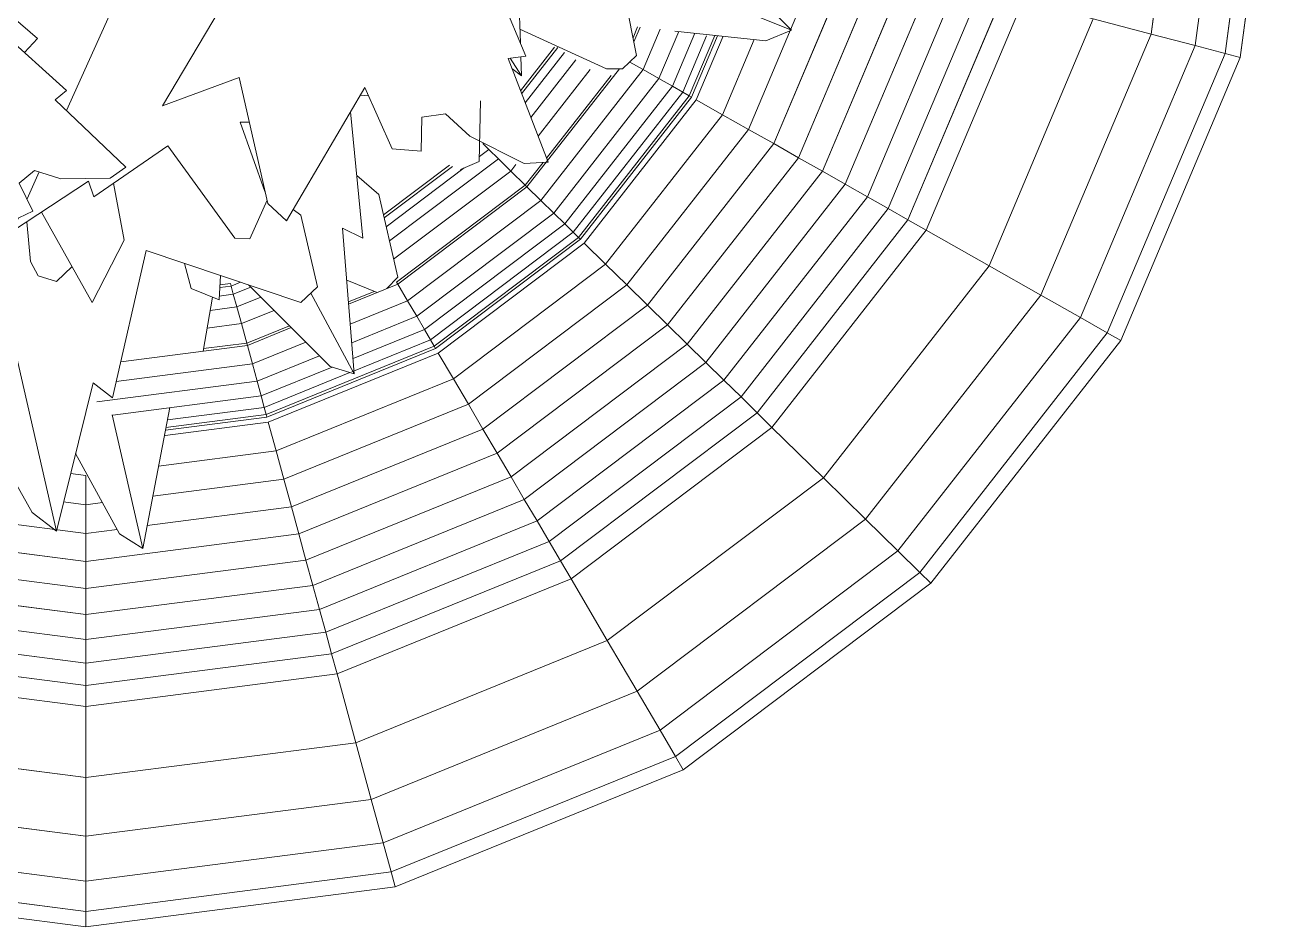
# Model space of a CAD drawing. Header units: metres. Extents: x -217 to -108, y -304 to -188.
# Drawn here: x -162.217 to -162.002, y -233.5514 to -233.3969 of the extents above; entities that cross this region are included whole.
import ezdxf

# ---------------------------------------------------------------- set-up
doc = ezdxf.new("R2010")
doc.units = ezdxf.units.M
doc.layers.add('G-IMPT', color=8, linetype='Continuous', lineweight=9)
doc.layers.add('L-PLNT', color=71, linetype='Continuous', lineweight=9)

# ---------------------------------------------------------------- blocks, each defined once
blk = doc.blocks.new('Plant_8135 - FF_Model_ID4695_1_aconitum_dwg_Group_18-V256-Nivel 3')
at = {"layer": 'G-IMPT'}
for p, q in [((9.971, 21.116), (9.612, 18.34)), ((9.971, 21.116), (9.612, 18.34)), ((10.104, 21.079), (9.75, 18.34)), ((10.367, 21.008), (10.022, 18.34)), ((10.756, 20.901), (10.425, 18.34)), ((10.951, 18.34), (11.264, 20.763)), ((11.882, 20.594), (11.591, 18.34)), ((11.882, 20.594), (11.591, 18.34)), ((12.062, 20.545), (11.777, 18.34)), ((11.978, 18.34), (12.256, 20.492)), ((12.19, 18.34), (12.461, 20.436)), ((12.19, 18.34), (12.461, 20.436)), ((12.677, 20.377), (12.414, 18.34)), ((12.648, 18.34), (12.903, 20.315)), ((12.648, 18.34), (12.903, 20.315)), ((12.891, 18.34), (13.138, 20.251)), ((13.142, 18.34), (13.381, 20.185)), ((13.142, 18.34), (13.381, 20.185)), ((13.4, 18.34), (13.426, 18.54)), ((13.663, 18.34), (13.681, 18.476)), ((13.663, 18.34), (13.681, 18.476)), ((9.612, 18.34), (9.75, 18.34)), ((9.612, 18.34), (9.971, 15.563)), ((9.75, 18.34), (10.022, 18.34)), ((9.75, 18.34), (10.104, 15.6)), ((10.022, 18.34), (10.425, 18.34)), ((10.022, 18.34), (10.367, 15.672)), ((10.367, 15.672), (10.022, 18.34)), ((10.951, 18.34), (10.425, 18.34)), ((10.425, 18.34), (10.756, 15.778)), ((10.951, 18.34), (11.591, 18.34)), ((10.951, 18.34), (11.264, 15.917)), ((11.264, 15.917), (10.951, 18.34)), ((11.591, 18.34), (11.777, 18.34)), ((11.591, 18.34), (11.882, 16.085)), ((11.777, 18.34), (11.978, 18.34)), ((11.777, 18.34), (12.062, 16.134)), ((11.978, 18.34), (12.19, 18.34)), ((11.978, 18.34), (12.256, 16.187)), ((12.414, 18.34), (12.19, 18.34)), ((12.19, 18.34), (12.461, 16.243)), ((12.648, 18.34), (12.414, 18.34)), ((12.414, 18.34), (12.677, 16.302)), ((12.677, 16.302), (12.414, 18.34)), ((12.648, 18.34), (12.891, 18.34)), ((12.648, 18.34), (12.903, 16.364)), ((12.891, 18.34), (13.142, 18.34)), ((12.891, 18.34), (13.138, 16.428)), ((13.142, 18.34), (13.4, 18.34)), ((13.142, 18.34), (13.179, 18.058)), ((13.4, 18.34), (13.663, 18.34)), ((13.4, 18.34), (13.42, 18.19)), ((13.42, 18.19), (13.4, 18.34)), ((13.4, 18.34), (13.663, 18.34)), ((14.324, 18.242), (14.51, 16.803)), ((14.204, 18.098), (14.377, 16.766)), ((14.507, 18.067), (14.665, 16.845)), ((14.684, 18.026), (14.831, 16.89)), ((14.831, 16.89), (14.684, 18.026)), ((13.214, 17.788), (13.381, 16.494)), ((13.381, 16.494), (13.214, 17.788)), ((13.478, 17.738), (13.63, 16.562)), ((13.748, 17.687), (13.884, 16.632)), ((13.884, 16.632), (13.748, 17.687)), ((14.022, 17.628), (14.142, 16.702)), ((14.071, 17.625), (14.188, 16.715)), ((14.071, 17.625), (14.188, 16.715)), ((14.094, 17.621), (14.21, 16.721)), ((14.162, 17.608), (14.274, 16.738)), ((14.162, 17.608), (14.274, 16.738)), ((14.802, 17.283), (14.852, 16.896)), ((14.986, 17.251), (15.026, 16.943)), ((15.026, 16.943), (14.986, 17.251)), ((15.145, 17.224), (15.176, 16.984)), ((15.274, 17.142), (15.291, 17.016)), ((15.35, 17.137), (15.363, 17.035)), ((15.375, 17.136), (15.388, 17.042)), ((15.388, 17.042), (15.375, 17.136)), ((15.363, 17.035), (15.291, 17.016)), ((15.388, 17.042), (15.363, 17.035)), ((15.363, 17.035), (15.398, 16.95)), ((14.852, 16.896), (15.026, 16.943)), ((15.176, 16.984), (15.026, 16.943)), ((15.176, 16.984), (15.026, 16.943)), ((15.026, 16.943), (15.145, 16.65)), ((15.145, 16.65), (15.026, 16.943)), ((15.291, 17.016), (15.176, 16.984)), ((15.176, 16.984), (15.263, 16.769)), ((15.263, 16.769), (15.176, 16.984)), ((15.291, 17.016), (15.354, 16.859)), ((15.354, 16.859), (15.291, 17.016)), ((14.377, 16.766), (14.51, 16.803)), ((14.51, 16.803), (14.665, 16.845)), ((14.737, 16.243), (14.51, 16.803)), ((14.665, 16.845), (14.831, 16.89)), ((14.86, 16.365), (14.665, 16.845)), ((14.831, 16.89), (14.852, 16.896)), ((14.991, 16.496), (14.831, 16.89)), ((14.852, 16.896), (15.007, 16.513)), ((13.884, 16.632), (14.142, 16.702)), ((14.142, 16.702), (14.762, 15.176)), ((14.762, 15.176), (14.142, 16.702)), ((14.188, 16.715), (14.21, 16.721)), ((14.188, 16.715), (14.804, 15.201)), ((14.21, 16.721), (14.274, 16.738)), ((14.274, 16.738), (14.21, 16.721)), ((14.21, 16.721), (14.824, 15.212)), ((14.274, 16.738), (14.377, 16.766)), ((14.274, 16.738), (14.587, 15.97)), ((14.636, 16.128), (14.377, 16.766)), ((14.377, 16.766), (14.636, 16.128)), ((13.63, 16.562), (13.884, 16.632)), ((13.63, 16.562), (13.884, 16.632)), ((13.884, 16.632), (14.531, 15.04)), ((13.884, 16.632), (14.531, 15.04)), ((13.138, 16.428), (13.381, 16.494)), ((13.381, 16.494), (13.63, 16.562)), ((13.381, 16.494), (14.08, 14.775)), ((13.63, 16.562), (14.303, 14.906)), ((14.303, 14.906), (13.63, 16.562)), ((12.677, 16.302), (12.903, 16.364)), ((12.903, 16.364), (13.138, 16.428)), ((12.903, 16.364), (13.138, 16.428)), ((12.903, 16.364), (13.652, 14.523)), ((13.138, 16.428), (13.863, 14.647)), ((12.256, 16.187), (12.461, 16.243)), ((12.461, 16.243), (12.677, 16.302)), ((12.461, 16.243), (12.677, 16.302)), ((12.461, 16.243), (13.255, 14.29)), ((12.677, 16.302), (13.449, 14.404)), ((11.882, 16.085), (12.062, 16.134)), ((12.062, 16.134), (12.256, 16.187)), ((12.062, 16.134), (12.898, 14.08)), ((12.256, 16.187), (13.071, 14.182)), ((11.264, 15.917), (11.882, 16.085)), ((11.882, 16.085), (12.736, 13.985)), ((10.756, 15.778), (11.264, 15.917)), ((10.756, 15.778), (11.264, 15.917)), ((11.264, 15.917), (12.182, 13.659)), ((14.594, 15.952), (14.881, 15.246)), ((14.973, 15.3), (14.712, 15.941)), ((15.092, 15.37), (14.855, 15.953)), ((15.231, 15.452), (15.022, 15.966)), ((15.38, 15.54), (15.201, 15.981)), ((15.38, 15.54), (15.201, 15.981)), ((15.223, 15.982), (15.316, 15.753)), ((15.316, 15.753), (15.223, 15.982)), ((10.104, 15.6), (10.367, 15.672)), ((10.367, 15.672), (10.756, 15.778)), ((10.367, 15.672), (11.378, 13.186)), ((10.756, 15.778), (11.727, 13.391)), ((16.449, 15.077), (16.003, 15.669)), ((16.449, 15.077), (16.003, 15.669)), ((9.971, 15.563), (10.104, 15.6)), ((9.971, 15.563), (11.022, 12.977)), ((10.104, 15.6), (11.142, 13.047)), ((16.396, 14.525), (15.604, 15.577)), ((16.506, 14.637), (15.769, 15.615)), ((16.424, 14.943), (15.896, 15.644)), ((16.424, 14.943), (15.896, 15.644)), ((16.438, 15.049), (15.976, 15.662)), ((15.976, 15.662), (16.438, 15.049)), ((15.092, 15.37), (15.231, 15.452)), ((15.231, 15.452), (15.38, 15.54)), ((16.132, 14.256), (15.231, 15.452)), ((15.399, 15.551), (15.38, 15.54)), ((15.38, 15.54), (15.399, 15.551)), ((16.254, 14.38), (15.38, 15.54)), ((16.269, 14.395), (15.399, 15.551)), ((14.973, 15.3), (15.092, 15.37)), ((16.018, 14.14), (15.092, 15.37)), ((14.824, 15.212), (14.881, 15.246)), ((14.881, 15.246), (14.973, 15.3)), ((15.846, 13.965), (14.881, 15.246)), ((15.921, 14.041), (14.973, 15.3)), ((15.921, 14.041), (14.973, 15.3)), ((14.531, 15.04), (14.762, 15.176)), ((15.749, 13.866), (14.762, 15.176)), ((14.804, 15.201), (14.824, 15.212)), ((15.783, 13.901), (14.804, 15.201)), ((15.799, 13.917), (14.824, 15.212)), ((14.303, 14.906), (14.531, 15.04)), ((14.531, 15.04), (14.303, 14.906)), ((15.56, 13.674), (14.531, 15.04)), ((14.08, 14.775), (14.303, 14.906)), ((15.374, 13.484), (14.303, 14.906)), ((13.863, 14.647), (14.08, 14.775)), ((15.192, 13.298), (14.08, 14.775)), ((16.59, 14.723), (16.526, 14.807)), ((16.643, 14.777), (16.59, 14.723)), ((16.643, 14.777), (16.59, 14.723)), ((16.59, 14.723), (16.506, 14.637)), ((13.652, 14.523), (13.863, 14.647)), ((15.015, 13.118), (13.863, 14.647)), ((16.506, 14.637), (16.396, 14.525)), ((13.449, 14.404), (13.652, 14.523)), ((13.652, 14.523), (13.449, 14.404)), ((14.843, 12.942), (13.652, 14.523)), ((16.396, 14.525), (16.269, 14.395)), ((16.454, 14.48), (16.396, 14.525)), ((16.454, 14.48), (16.396, 14.525)), ((17.504, 14.104), (17.089, 14.428)), ((17.504, 14.104), (17.089, 14.428)), ((17.509, 14.132), (17.117, 14.438)), ((17.509, 14.132), (17.117, 14.438)), ((13.255, 14.29), (13.449, 14.404)), ((14.677, 12.774), (13.449, 14.404)), ((16.132, 14.256), (16.254, 14.38)), ((16.269, 14.395), (16.254, 14.38)), ((17.314, 13.551), (16.254, 14.38)), ((16.473, 14.236), (16.269, 14.395)), ((16.473, 14.236), (16.269, 14.395)), ((17.394, 13.943), (16.878, 14.346)), ((17.394, 13.943), (16.878, 14.346)), ((17.461, 14.042), (17.008, 14.396)), ((17.008, 14.396), (17.461, 14.042)), ((13.071, 14.182), (13.255, 14.29)), ((14.519, 12.612), (13.255, 14.29)), ((16.018, 14.14), (16.132, 14.256)), ((17.306, 13.338), (16.132, 14.256)), ((17.255, 13.624), (16.512, 14.205)), ((17.255, 13.624), (16.512, 14.205)), ((17.307, 13.814), (16.709, 14.281)), ((17.307, 13.814), (16.709, 14.281)), ((12.898, 14.08), (13.071, 14.182)), ((14.368, 12.459), (13.071, 14.182)), ((15.921, 14.041), (16.018, 14.14)), ((17.226, 13.196), (16.018, 14.14)), ((17.226, 13.196), (16.018, 14.14)), ((12.182, 13.659), (12.736, 13.985)), ((12.736, 13.985), (12.898, 14.08)), ((14.095, 12.181), (12.736, 13.985)), ((14.227, 12.315), (12.898, 14.08)), ((15.846, 13.965), (15.921, 14.041)), ((17.157, 13.075), (15.921, 14.041)), ((17.157, 13.075), (15.921, 14.041)), ((15.56, 13.674), (15.749, 13.866)), ((15.749, 13.866), (17.036, 12.861)), ((17.036, 12.861), (15.749, 13.866)), ((15.783, 13.901), (15.799, 13.917)), ((17.059, 12.903), (15.783, 13.901)), ((17.059, 12.903), (15.783, 13.901)), ((15.799, 13.917), (15.846, 13.965)), ((17.071, 12.923), (15.799, 13.917)), ((17.104, 12.981), (15.846, 13.965)), ((11.727, 13.391), (12.182, 13.659)), ((13.642, 11.72), (12.182, 13.659)), ((13.642, 11.72), (12.182, 13.659)), ((15.374, 13.484), (15.56, 13.674)), ((15.56, 13.674), (16.902, 12.625)), ((16.902, 12.625), (15.56, 13.674)), ((15.192, 13.298), (15.374, 13.484)), ((15.374, 13.484), (16.77, 12.393)), ((16.77, 12.393), (15.374, 13.484)), ((17.306, 13.338), (17.374, 13.458)), ((17.687, 13.365), (17.555, 13.421)), ((17.555, 13.421), (17.687, 13.365)), ((17.69, 13.388), (17.593, 13.428)), ((17.69, 13.388), (17.593, 13.428)), ((11.378, 13.186), (11.727, 13.391)), ((13.271, 11.341), (11.727, 13.391)), ((17.226, 13.196), (17.306, 13.338)), ((17.668, 13.185), (17.306, 13.338)), ((15.015, 13.118), (15.192, 13.298)), ((15.192, 13.298), (16.642, 12.165)), ((16.642, 12.165), (15.192, 13.298)), ((17.157, 13.075), (17.226, 13.196)), ((17.226, 13.196), (17.157, 13.075)), ((17.649, 13.018), (17.226, 13.196)), ((17.649, 13.018), (17.226, 13.196)), ((11.142, 13.047), (11.378, 13.186)), ((12.986, 11.051), (11.378, 13.186)), ((14.843, 12.942), (15.015, 13.118)), ((15.015, 13.118), (16.516, 11.944)), ((17.104, 12.981), (17.157, 13.075)), ((17.634, 12.874), (17.157, 13.075)), ((11.022, 12.977), (11.142, 13.047)), ((12.696, 10.755), (11.022, 12.977)), ((12.793, 10.854), (11.142, 13.047)), ((17.071, 12.923), (17.104, 12.981)), ((17.611, 12.768), (17.104, 12.981)), ((14.677, 12.774), (14.843, 12.942)), ((14.843, 12.942), (16.394, 11.729)), ((16.902, 12.625), (17.036, 12.861)), ((16.902, 12.625), (17.036, 12.861)), ((17.036, 12.861), (17.606, 12.62)), ((17.036, 12.861), (17.606, 12.62)), ((17.059, 12.903), (17.071, 12.923)), ((17.071, 12.923), (17.059, 12.903)), ((17.611, 12.67), (17.059, 12.903)), ((17.611, 12.67), (17.059, 12.903)), ((17.614, 12.694), (17.071, 12.923)), ((17.614, 12.694), (17.071, 12.923)), ((14.519, 12.612), (14.677, 12.774)), ((14.677, 12.774), (16.277, 11.523)), ((16.77, 12.393), (16.902, 12.625)), ((16.77, 12.393), (16.902, 12.625)), ((16.902, 12.625), (17.576, 12.341)), ((17.576, 12.341), (16.902, 12.625)), ((14.368, 12.459), (14.519, 12.612)), ((14.519, 12.612), (16.165, 11.325)), ((14.227, 12.315), (14.368, 12.459)), ((14.368, 12.459), (16.059, 11.138)), ((14.095, 12.181), (14.227, 12.315)), ((14.227, 12.315), (15.959, 10.961)), ((16.642, 12.165), (16.77, 12.393)), ((16.642, 12.165), (16.77, 12.393)), ((16.77, 12.393), (18.396, 11.707)), ((18.396, 11.707), (16.77, 12.393)), ((13.642, 11.72), (14.095, 12.181)), ((14.095, 12.181), (13.642, 11.72)), ((15.866, 10.796), (14.095, 12.181)), ((15.866, 10.796), (14.095, 12.181)), ((16.516, 11.944), (16.642, 12.165)), ((16.516, 11.944), (16.642, 12.165)), ((16.642, 12.165), (18.329, 11.453)), ((16.394, 11.729), (16.516, 11.944)), ((16.516, 11.944), (18.264, 11.206)), ((16.277, 11.523), (16.394, 11.729)), ((16.394, 11.729), (18.201, 10.967)), ((13.271, 11.341), (13.642, 11.72)), ((15.546, 10.232), (13.642, 11.72)), ((16.165, 11.325), (16.277, 11.523)), ((16.277, 11.523), (16.165, 11.325)), ((16.277, 11.523), (18.141, 10.736)), ((12.986, 11.051), (13.271, 11.341)), ((15.283, 9.768), (13.271, 11.341)), ((16.059, 11.138), (16.165, 11.325)), ((16.165, 11.325), (18.083, 10.516)), ((16.165, 11.325), (18.083, 10.516)), ((12.793, 10.854), (12.986, 11.051)), ((15.081, 9.413), (12.986, 11.051)), ((12.986, 11.051), (15.081, 9.413)), ((15.959, 10.961), (16.059, 11.138)), ((16.059, 11.138), (18.028, 10.307)), ((15.866, 10.796), (15.959, 10.961)), ((15.866, 10.796), (15.959, 10.961)), ((15.959, 10.961), (17.976, 10.11)), ((12.696, 10.755), (12.793, 10.854)), ((14.945, 9.172), (12.793, 10.854)), ((14.876, 9.05), (12.696, 10.755)), ((14.876, 9.05), (12.696, 10.755)), ((15.546, 10.232), (15.866, 10.796)), ((15.546, 10.232), (15.866, 10.796)), ((15.866, 10.796), (17.928, 9.926)), ((15.283, 9.768), (15.546, 10.232)), ((15.546, 10.232), (17.762, 9.297)), ((15.081, 9.413), (15.283, 9.768)), ((15.283, 9.768), (17.626, 8.779)), ((14.945, 9.172), (15.081, 9.413)), ((15.081, 9.413), (17.522, 8.383)), ((17.522, 8.383), (15.081, 9.413)), ((17.626, 8.779), (17.762, 9.297)), ((14.876, 9.05), (14.945, 9.172)), ((14.945, 9.172), (17.451, 8.115)), ((14.876, 9.05), (17.416, 7.979)), ((17.522, 8.383), (17.626, 8.779)), ((20.141, 8.442), (17.626, 8.779)), ((17.451, 8.115), (17.522, 8.383)), ((20.141, 8.032), (17.522, 8.383)), ((17.416, 7.979), (17.451, 8.115)), ((20.141, 7.754), (17.451, 8.115)), ((20.141, 7.613), (17.416, 7.979))]:
    blk.add_line(p, q, dxfattribs=at)
at = {"layer": 'G-IMPT', "flags": 128}
for points in [[(10.022, 18.34), (10.425, 18.34), (10.756, 20.901), (10.367, 21.008), (11.378, 23.494)], [(9.971, 15.563), (9.612, 18.34), (9.75, 18.34), (10.104, 21.079)], [(10.367, 21.008), (10.022, 18.34), (9.75, 18.34), (10.104, 15.6)], [(11.591, 18.34), (10.951, 18.34), (11.264, 20.763)], [(12.736, 13.985), (12.182, 13.659), (11.264, 15.917), (11.882, 16.085), (11.591, 18.34), (11.777, 18.34), (12.062, 20.545), (11.882, 20.594)], [(12.256, 20.492), (11.978, 18.34), (11.777, 18.34), (12.062, 16.134), (11.882, 16.085)], [(12.677, 20.377), (12.414, 18.34), (12.648, 18.34)], [(13.449, 14.404), (12.677, 16.302), (12.903, 16.364), (12.648, 18.34), (12.891, 18.34), (13.138, 20.251)], [(13.179, 18.058), (13.142, 18.34), (13.4, 18.34), (13.426, 18.54)], [(10.951, 18.34), (10.425, 18.34), (10.756, 15.778), (10.367, 15.672), (11.378, 13.186), (11.727, 13.391), (13.271, 11.341), (13.642, 11.72), (15.546, 10.232), (15.283, 9.768), (17.626, 8.779), (17.762, 9.297)], [(12.256, 16.187), (11.978, 18.34), (12.19, 18.34)], [(12.414, 18.34), (12.19, 18.34), (12.461, 16.243)], [(13.138, 16.428), (12.891, 18.34), (13.142, 18.34)], [(14.324, 18.242), (14.51, 16.803), (14.665, 16.845), (14.86, 16.365)], [(14.204, 18.098), (14.377, 16.766), (14.51, 16.803), (14.737, 16.243)], [(14.991, 16.496), (14.831, 16.89), (14.665, 16.845), (14.507, 18.067)], [(14.303, 14.906), (14.08, 14.775), (13.381, 16.494), (13.63, 16.562), (13.478, 17.738)], [(14.022, 17.628), (14.142, 16.702), (13.884, 16.632)], [(14.824, 15.212), (14.804, 15.201), (14.188, 16.715), (14.21, 16.721), (14.094, 17.621)], [(14.802, 17.283), (14.852, 16.896), (14.831, 16.89)], [(15.291, 17.016), (15.176, 16.984), (15.145, 17.224)], [(15.398, 16.95), (15.363, 17.035), (15.291, 17.016), (15.274, 17.142)], [(15.35, 17.137), (15.363, 17.035), (15.388, 17.042)], [(15.007, 16.513), (14.852, 16.896), (15.026, 16.943)], [(14.21, 16.721), (14.824, 15.212), (14.881, 15.246), (15.846, 13.965), (15.921, 14.041), (16.018, 14.14)], [(14.587, 15.97), (14.274, 16.738), (14.377, 16.766)], [(14.08, 14.775), (13.863, 14.647), (13.138, 16.428), (13.381, 16.494)], [(13.863, 14.647), (13.652, 14.523), (12.903, 16.364)], [(12.461, 16.243), (12.256, 16.187), (13.071, 14.182), (13.255, 14.29)], [(13.449, 14.404), (13.255, 14.29), (12.461, 16.243)], [(14.519, 12.612), (14.368, 12.459), (13.071, 14.182), (12.898, 14.08), (12.062, 16.134), (12.256, 16.187)], [(11.882, 16.085), (12.736, 13.985), (12.898, 14.08), (14.227, 12.315), (14.368, 12.459), (16.059, 11.138)], [(14.973, 15.3), (14.881, 15.246), (14.594, 15.952)], [(14.712, 15.941), (14.973, 15.3), (15.092, 15.37)], [(14.855, 15.953), (15.092, 15.37), (15.231, 15.452), (16.132, 14.256), (16.254, 14.38), (17.314, 13.551)], [(15.022, 15.966), (15.231, 15.452), (15.38, 15.54), (16.254, 14.38)], [(11.378, 13.186), (11.142, 13.047), (10.104, 15.6), (10.367, 15.672)], [(12.182, 13.659), (11.727, 13.391), (10.756, 15.778)], [(10.104, 15.6), (9.971, 15.563), (11.022, 12.977), (11.142, 13.047), (12.793, 10.854), (12.986, 11.051)], [(16.269, 14.395), (16.396, 14.525), (15.604, 15.577)], [(16.396, 14.525), (16.506, 14.637), (15.769, 15.615)], [(16.254, 14.38), (16.269, 14.395), (15.399, 15.551)], [(15.092, 15.37), (16.018, 14.14), (16.132, 14.256)], [(14.531, 15.04), (14.762, 15.176), (15.749, 13.866)], [(14.804, 15.201), (15.783, 13.901), (15.799, 13.917), (17.071, 12.923), (17.104, 12.981), (17.611, 12.768)], [(17.634, 12.874), (17.157, 13.075), (17.104, 12.981), (15.846, 13.965), (15.799, 13.917), (14.824, 15.212)], [(15.749, 13.866), (15.56, 13.674), (14.531, 15.04)], [(15.56, 13.674), (15.374, 13.484), (14.303, 14.906)], [(15.374, 13.484), (15.192, 13.298), (14.08, 14.775)], [(16.506, 14.637), (16.59, 14.723), (16.526, 14.807)], [(15.192, 13.298), (15.015, 13.118), (13.863, 14.647)], [(16.394, 11.729), (16.516, 11.944), (15.015, 13.118), (14.843, 12.942), (13.652, 14.523)], [(14.843, 12.942), (14.677, 12.774), (13.449, 14.404)], [(13.255, 14.29), (14.519, 12.612), (14.677, 12.774), (16.277, 11.523)], [(16.132, 14.256), (17.306, 13.338), (17.374, 13.458)], [(15.959, 10.961), (14.227, 12.315), (14.095, 12.181), (12.736, 13.985)], [(17.668, 13.185), (17.306, 13.338), (17.226, 13.196)], [(15.081, 9.413), (15.283, 9.768), (13.271, 11.341), (12.986, 11.051), (11.378, 13.186)], [(14.876, 9.05), (14.945, 9.172), (12.793, 10.854), (12.696, 10.755), (11.022, 12.977)], [(18.201, 10.967), (18.141, 10.736), (16.277, 11.523), (16.394, 11.729), (14.843, 12.942)], [(20.141, 10.24), (18.083, 10.516), (18.028, 10.307), (16.059, 11.138), (16.165, 11.325), (14.519, 12.612)], [(19.188, 11.601), (18.396, 11.707), (18.329, 11.453), (16.642, 12.165)], [(18.329, 11.453), (18.264, 11.206), (16.516, 11.944)], [(18.264, 11.206), (18.201, 10.967), (16.394, 11.729)], [(16.059, 11.138), (15.959, 10.961), (17.976, 10.11), (18.028, 10.307)], [(17.976, 10.11), (17.928, 9.926), (15.866, 10.796)], [(17.928, 9.926), (17.762, 9.297), (15.546, 10.232)], [(15.081, 9.413), (14.945, 9.172), (17.451, 8.115), (17.522, 8.383)], [(20.141, 8.032), (20.141, 7.754), (17.451, 8.115), (17.416, 7.979), (14.876, 9.05)], [(20.141, 8.978), (20.141, 8.442), (17.626, 8.779), (17.522, 8.383)], [(22.759, 8.383), (22.83, 8.115), (20.141, 7.754), (20.141, 7.613), (17.416, 7.979)], [(17.522, 8.383), (20.141, 8.032), (20.141, 8.442)]]:
    blk.add_lwpolyline(points, dxfattribs=at)
blk = doc.blocks.new('Plant_8135 - FF_Model_ID4695_1_aconitum_dwg_Group_19-V257-Nivel 3')
blk.add_blockref('Plant_8135 - FF_Model_ID4695_1_aconitum_dwg_Group_18-V256-Nivel 3', (0, 0))
blk = doc.blocks.new('Plant_8135 - FF_Model_ID4695_1_aconitum_dwg_leaf3-V220-Nivel 3')
at = {"layer": 'G-IMPT'}
for p, q in [((-0.03676, 0.02379), (-0.03332, 0.01799)), ((-0.08599, 0.01441), (-0.08396, 0.01484)), ((-0.08599, 0.01441), (-0.07743, 0.00137)), ((-0.08371, 0.01339), (-0.08599, 0.01441)), ((-0.05298, 0.01012), (-0.04937, 0.01429)), ((-0.07584, 0.00985), (-0.08043, 0.01191)), ((-0.05298, 0.01012), (-0.05538, 0.01233)), ((-0.0247, 0.01222), (-0.0208, 0.01278)), ((-0.02886, 0.00235), (-0.02135, 0.01037)), ((-0.04451, -0.00421), (-0.06533, 0.00513)), ((-0.07743, 0.00137), (-0.08008, 0.00048)), ((-0.07135, -0.0122), (-0.08008, 0.00048)), ((-0.02759, -0.00062), (-0.02971, 0.00033)), ((-0.02759, -0.00062), (-0.02932, -0.00447)), ((-0.04451, -0.00421), (-0.03717, -0.00434)), ((-0.04451, -0.00421), (-0.03829, -0.01453)), ((-0.03172, -0.00443), (-0.02932, -0.00447)), ((-0.07135, -0.0122), (-0.08718, -0.02365)), ((-0.04234, -0.02208), (-0.03829, -0.01453)), ((-0.04234, -0.02208), (-0.04645, -0.02201)), ((-0.08718, -0.02365), (-0.08726, -0.02623)), ((-0.06729, -0.02458), (-0.07916, -0.02879)), ((-0.06729, -0.02458), (-0.06728, -0.02614)), ((-0.08065, -0.0292), (-0.08726, -0.02623))]:
    blk.add_line(p, q, dxfattribs=at)
blk = doc.blocks.new('Plant_8135 - FF_Model_ID4695_1_aconitum_dwg_Group_6-V263-Nivel 3')
at = {"layer": 'G-IMPT'}
for p, q in [((-0.04565, -0.0037), (-0.04643, -0.00518)), ((-0.03224, -0.00912), (-0.04451, -0.00416)), ((-0.03303, -0.01059), (-0.04312, -0.00651)), ((-0.04312, -0.00651), (-0.03303, -0.01059)), ((-0.03224, -0.00912), (-0.03303, -0.01059)), ((-0.03014, -0.01161), (-0.03303, -0.01059)), ((-0.03224, -0.00912), (-0.02866, -0.01038)), ((-0.03224, -0.00912), (-0.02866, -0.01038))]:
    blk.add_line(p, q, dxfattribs=at)
at = {"layer": 'G-IMPT', "flags": 128}
blk.add_lwpolyline([(-0.03014, -0.01161), (-0.03303, -0.01059), (-0.03224, -0.00912), (-0.04451, -0.00416)], dxfattribs=at)
blk.add_blockref('Plant_8135 - FF_Model_ID4695_1_aconitum_dwg_leaf3-V220-Nivel 3', (0, 0))
blk = doc.blocks.new('Plant_8135 - FF_Model_ID4695_1_aconitum_dwg_leaf1-V156-Nivel 3')
at = {"layer": 'G-IMPT'}
for p, q in [((-0.04307, -0.02402), (-0.06452, -0.01127)), ((-0.06452, -0.01127), (-0.05966, -0.02439)), ((-0.04307, -0.02402), (-0.03903, -0.01965)), ((-0.05966, -0.02439), (-0.08125, -0.02934)), ((-0.03563, -0.02458), (-0.0366, -0.03731)), ((-0.08125, -0.02934), (-0.08419, -0.03252)), ((-0.0614, -0.0459), (-0.08419, -0.03252)), ((-0.0366, -0.03731), (-0.03201, -0.03544)), ((-0.00354, -0.05157), (-0.01244, -0.04322)), ((-0.0614, -0.0459), (-0.07187, -0.0506)), ((-0.07187, -0.0506), (-0.07229, -0.05555)), ((-0.00354, -0.05157), (-0.02367, -0.05537)), ((-0.06644, -0.05567), (-0.07229, -0.05555)), ((-0.06644, -0.05567), (-0.06589, -0.05974)), ((-0.02367, -0.05537), (-0.01662, -0.06753)), ((-0.06972, -0.06388), (-0.06589, -0.05974)), ((-0.06972, -0.06388), (-0.07441, -0.07323)), ((-0.02476, -0.0655), (-0.02637, -0.08128)), ((-0.01662, -0.06753), (-0.02476, -0.0655)), ((-0.04007, -0.06682), (-0.05599, -0.07351)), ((-0.04007, -0.06682), (-0.03352, -0.089)), ((-0.05641, -0.07046), (-0.07415, -0.07729)), ((-0.05641, -0.07046), (-0.05599, -0.07351)), ((-0.07415, -0.07729), (-0.07441, -0.07323)), ((-0.02637, -0.08128), (-0.03352, -0.089))]:
    blk.add_line(p, q, dxfattribs=at)
blk = doc.blocks.new('Plant_8135 - FF_Model_ID4695_1_aconitum_dwg_Group_5-V265-Nivel 3')
at = {"layer": 'G-IMPT'}
for p, q in [((-0.02021, -0.02091), (-0.02196, -0.02287)), ((-0.02021, -0.02091), (-0.02196, -0.02287)), ((-0.0323, -0.03104), (-0.03647, -0.03561)), ((-0.03647, -0.03561), (-0.0323, -0.03104)), ((-0.03015, -0.03193), (-0.03413, -0.0363)), ((-0.03413, -0.0363), (-0.03015, -0.03193)), ((-0.03846, -0.0378), (-0.03686, -0.0393))]:
    blk.add_line(p, q, dxfattribs=at)
blk.add_blockref('Plant_8135 - FF_Model_ID4695_1_aconitum_dwg_leaf1-V156-Nivel 3', (0, 0))
blk = doc.blocks.new('Plant_8135 - FF_Model_ID4695_1_aconitum_dwg_leaf1-V168-Nivel 3')
at = {"layer": 'G-IMPT'}
for p, q in [((-0.07196, 0.04495), (-0.07029, 0.05034)), ((-0.06673, 0.04975), (-0.0612, 0.03837)), ((-0.0612, 0.03837), (-0.05322, 0.04706)), ((-0.0285, 0.04212), (-0.05322, 0.04706)), ((-0.07196, 0.04495), (-0.09464, 0.04495)), ((-0.09464, 0.04495), (-0.08524, 0.03782)), ((-0.0285, 0.04212), (-0.04323, 0.03115)), ((-0.08524, 0.03782), (-0.10067, 0.02544)), ((-0.04323, 0.03115), (-0.03246, 0.0256)), ((-0.10067, 0.02544), (-0.10174, 0.022)), ((-0.03246, 0.0256), (-0.0399, 0.02364)), ((-0.07771, 0.02212), (-0.10174, 0.022)), ((-0.07771, 0.02212), (-0.08424, 0.01451)), ((-0.0399, 0.02364), (-0.03464, 0.01198)), ((-0.05175, 0.01638), (-0.06186, 0.00513)), ((-0.05175, 0.01638), (-0.03722, 0.00364)), ((-0.08424, 0.01451), (-0.08253, 0.01089)), ((-0.07774, 0.01323), (-0.08253, 0.01089)), ((-0.07774, 0.01323), (-0.0756, 0.01062)), ((-0.03464, 0.01198), (-0.03722, 0.00364)), ((-0.07699, 0.00615), (-0.0756, 0.01062)), ((-0.06347, 0.00708), (-0.075, -0.00502)), ((-0.06347, 0.00708), (-0.06186, 0.00513)), ((-0.07699, 0.00615), (-0.0769, -0.0023)), ((-0.075, -0.00502), (-0.0769, -0.0023))]:
    blk.add_line(p, q, dxfattribs=at)
blk = doc.blocks.new('Plant_8135 - FF_Model_ID4695_1_aconitum_dwg_Group_5-V232-Nivel 3')
at = {"layer": 'G-IMPT'}
for p, q in [((-0.05778, 0.0482), (-0.0532, 0.05539)), ((-0.05142, 0.05479), (-0.05586, 0.04782)), ((-0.05142, 0.05479), (-0.05586, 0.04782)), ((-0.05778, 0.0482), (-0.06163, 0.03927)), ((-0.06163, 0.03927), (-0.05778, 0.0482)), ((-0.05586, 0.04782), (-0.05882, 0.04096)), ((-0.05778, 0.0482), (-0.05586, 0.04782)), ((-0.0625, 0.03726), (-0.06059, 0.03688))]:
    blk.add_line(p, q, dxfattribs=at)
at = {"layer": 'G-IMPT', "flags": 128}
blk.add_lwpolyline([(-0.05882, 0.04096), (-0.05586, 0.04782), (-0.05778, 0.0482), (-0.0532, 0.05539)], dxfattribs=at)
blk.add_blockref('Plant_8135 - FF_Model_ID4695_1_aconitum_dwg_leaf1-V168-Nivel 3', (0, 0))
blk = doc.blocks.new('Plant_8135 - FF_Model_ID4695_1_aconitum_dwg_leaf3-V184-Nivel 3')
at = {"layer": 'G-IMPT'}
for p, q in [((-0.01567, -0.0308), (-0.00866, -0.02239)), ((-0.00889, -0.0245), (-0.00866, -0.02239)), ((-0.00463, -0.05374), (-0.00786, -0.0576)), ((-0.00463, -0.05374), (-0.00483, -0.05292)), ((-0.00786, -0.0576), (-0.00281, -0.06147)), ((-0.01436, -0.07002), (-0.01628, -0.0649)), ((-0.01628, -0.0649), (-0.01602, -0.07039)), ((-0.05636, -0.07084), (-0.05935, -0.07276)), ((-0.05935, -0.07276), (-0.05809, -0.0711)), ((-0.05935, -0.07276), (-0.05611, -0.07264)), ((-0.05371, -0.07256), (-0.04491, -0.07224)), ((-0.04491, -0.07224), (-0.04627, -0.07508)), ((-0.03778, -0.07457), (-0.04627, -0.07508)), ((-0.02118, -0.07734), (-0.02782, -0.09167)), ((-0.02118, -0.07734), (-0.01749, -0.08046)), ((-0.01679, -0.07894), (-0.01749, -0.08046)), ((-0.03453, -0.08655), (-0.03621, -0.09457)), ((-0.02782, -0.09167), (-0.03464, -0.09604)), ((-0.03621, -0.09457), (-0.03464, -0.09604))]:
    blk.add_line(p, q, dxfattribs=at)
blk = doc.blocks.new('Plant_8135 - FF_Model_ID4695_1_aconitum_dwg_Group_6-V242-Nivel 3')
blk.add_blockref('Plant_8135 - FF_Model_ID4695_1_aconitum_dwg_leaf3-V184-Nivel 3', (0, 0))
blk = doc.blocks.new('Plant_8135 - FF_Model_ID4695_1_aconitum_dwg_leaf1-V188-Nivel 3')
at = {"layer": 'G-IMPT'}
for p, q in [((-0.08272, 0.00942), (-0.09816, 0.00074)), ((-0.08751, -0.00474), (-0.09816, 0.00074)), ((-0.07775, -0.0029), (-0.08751, -0.00474))]:
    blk.add_line(p, q, dxfattribs=at)
blk = doc.blocks.new('Plant_8135 - FF_Model_ID4695_1_aconitum_dwg_Group_8-V244-Nivel 3')
blk.add_blockref('Plant_8135 - FF_Model_ID4695_1_aconitum_dwg_leaf1-V188-Nivel 3', (0, 0))
blk = doc.blocks.new('Plant_8135 - FF_Model_ID4695_1_aconitum_dwg_leaf3-V193-Nivel 3')
at = {"layer": 'G-IMPT'}
for p, q in [((-0.09117, 0.01132), (-0.09363, 0.01)), ((-0.09117, 0.01132), (-0.08436, 0.01193)), ((-0.09459, 0.00689), (-0.09363, 0.01)), ((-0.09205, 0.00418), (-0.09459, 0.00689)), ((-0.09581, -0.01622), (-0.09775, -0.02097)), ((-0.09151, -0.01507), (-0.09581, -0.01622)), ((-0.09357, -0.02121), (-0.09775, -0.02097)), ((-0.01398, -0.02694), (-0.0149, -0.02531)), ((-0.09517, -0.02602), (-0.10914, -0.03998)), ((-0.03493, -0.03393), (-0.03621, -0.03229)), ((-0.09658, -0.03666), (-0.11043, -0.04413)), ((-0.11043, -0.04413), (-0.10914, -0.03998)), ((-0.11043, -0.04413), (-0.08547, -0.04211)), ((-0.08547, -0.04211), (-0.08715, -0.0456)), ((-0.06551, -0.04349), (-0.08715, -0.0456)), ((-0.06266, -0.04516), (-0.0628, -0.04653))]:
    blk.add_line(p, q, dxfattribs=at)
blk = doc.blocks.new('Plant_8135 - FF_Model_ID4695_1_aconitum_dwg_Group_10-V247-Nivel 3')
blk.add_blockref('Plant_8135 - FF_Model_ID4695_1_aconitum_dwg_leaf3-V193-Nivel 3', (0, 0))
blk = doc.blocks.new('Plant_8135 - FF_Model_ID4695_1_aconitum_dwg_leaf3-V195-Nivel 3')
at = {"layer": 'G-IMPT'}
for p, q in [((-0.05816, -0.08731), (-0.05136, -0.07247)), ((-0.01837, -0.07972), (-0.01842, -0.08651)), ((-0.05816, -0.08731), (-0.05818, -0.09005)), ((-0.05592, -0.09246), (-0.05818, -0.09005)), ((-0.03489, -0.08826), (-0.05592, -0.09246)), ((-0.0337, -0.09544), (-0.03623, -0.10541)), ((-0.02915, -0.10369), (-0.03299, -0.10949)), ((-0.02915, -0.10369), (-0.0218, -0.12882)), ((-0.01856, -0.10376), (-0.01878, -0.13205)), ((-0.03623, -0.10541), (-0.03299, -0.10949)), ((-0.01878, -0.13205), (-0.00854, -0.10954)), ((-0.00854, -0.10954), (-0.00629, -0.11261)), ((-0.01878, -0.13205), (-0.0218, -0.12882))]:
    blk.add_line(p, q, dxfattribs=at)
blk = doc.blocks.new('Plant_8135 - FF_Model_ID4695_1_aconitum_dwg_Group_10-V248-Nivel 3')
blk.add_blockref('Plant_8135 - FF_Model_ID4695_1_aconitum_dwg_leaf3-V195-Nivel 3', (0, 0))
blk = doc.blocks.new('Plant_8135 - FF_Model_ID4695_1_aconitum_dwg_leaf3-V201-Nivel 3')
at = {"layer": 'G-IMPT'}
for p, q in [((-0.0605, 0.06174), (-0.05858, 0.06384)), ((-0.05563, 0.06143), (-0.05594, 0.06331)), ((-0.11064, 0.03281), (-0.11471, 0.02822)), ((-0.10284, 0.0325), (-0.11064, 0.03281)), ((-0.1087, 0.02533), (-0.11471, 0.02822)), ((-0.1087, 0.02533), (-0.13412, 0.01105)), ((-0.07939, 0.02016), (-0.13732, 0.00689)), ((-0.13732, 0.00689), (-0.13412, 0.01105)), ((-0.13732, 0.00689), (-0.11195, 0.0006)), ((-0.11195, 0.0006), (-0.11452, -0.00273)), ((-0.08931, -0.0085), (-0.11452, -0.00273)), ((-0.08931, -0.0085), (-0.09817, -0.03496)), ((-0.08226, -0.03366), (-0.08325, -0.03499)), ((-0.09817, -0.03496), (-0.09552, -0.0378)), ((-0.08325, -0.03499), (-0.09552, -0.0378))]:
    blk.add_line(p, q, dxfattribs=at)
blk = doc.blocks.new('Plant_8135 - FF_Model_ID4695_1_aconitum_dwg_Group_2-V273-Nivel 3')
blk.add_blockref('Plant_8135 - FF_Model_ID4695_1_aconitum_dwg_leaf3-V201-Nivel 3', (0, 0))
blk = doc.blocks.new('Plant_8135 - FF_Model_ID4695_1_aconitum_dwg_leaf3-V203-Nivel 3')
at = {"layer": 'G-IMPT'}
for p, q in [((-0.10944, 0.04114), (-0.10757, 0.04412)), ((-0.10364, 0.03253), (-0.10944, 0.04114)), ((-0.12406, 0.0036), (-0.13779, -0.00394)), ((-0.11744, -0.0027), (-0.14031, -0.00793)), ((-0.14031, -0.00793), (-0.13779, -0.00394)), ((-0.14031, -0.00793), (-0.11617, -0.01252)), ((-0.09729, -0.01984), (-0.10651, -0.01824)), ((-0.09436, -0.04283), (-0.0965, -0.04804)), ((-0.07645, -0.04455), (-0.0797, -0.04832)), ((-0.0797, -0.04832), (-0.09386, -0.05156)), ((-0.09581, -0.04973), (-0.09386, -0.05156))]:
    blk.add_line(p, q, dxfattribs=at)
blk = doc.blocks.new('Plant_8135 - FF_Model_ID4695_1_aconitum_dwg_Group_2-V205-Nivel 3')
at = {"rotation": 55.00000000000005}
blk.add_blockref('Plant_8135 - FF_Model_ID4695_1_aconitum_dwg_leaf3-V203-Nivel 3', (0.02241, 0.00053), dxfattribs=at)
blk = doc.blocks.new('Plant_8135 - FF_Model_ID4695_1_aconitum_dwg-V274-Nivel 3')
at = {"xscale": 0.01907622213224961, "yscale": 0.01907622213224961, "zscale": 0.01907622213224961}
blk.add_blockref('Plant_8135 - FF_Model_ID4695_1_aconitum_dwg_Group_19-V257-Nivel 3', (-0.38845, -0.34801), dxfattribs=at)
at = {"rotation": 304.9999999999999}
blk.add_blockref('Plant_8135 - FF_Model_ID4695_1_aconitum_dwg_Group_2-V205-Nivel 3', (-0.01329, 0.01806), dxfattribs=at)
for name in ['Plant_8135 - FF_Model_ID4695_1_aconitum_dwg_Group_2-V273-Nivel 3', 'Plant_8135 - FF_Model_ID4695_1_aconitum_dwg_Group_5-V232-Nivel 3', 'Plant_8135 - FF_Model_ID4695_1_aconitum_dwg_Group_6-V263-Nivel 3', 'Plant_8135 - FF_Model_ID4695_1_aconitum_dwg_Group_10-V247-Nivel 3', 'Plant_8135 - FF_Model_ID4695_1_aconitum_dwg_Group_8-V244-Nivel 3', 'Plant_8135 - FF_Model_ID4695_1_aconitum_dwg_Group_5-V265-Nivel 3', 'Plant_8135 - FF_Model_ID4695_1_aconitum_dwg_Group_6-V242-Nivel 3', 'Plant_8135 - FF_Model_ID4695_1_aconitum_dwg_Group_2-V205-Nivel 3', 'Plant_8135 - FF_Model_ID4695_1_aconitum_dwg_Group_10-V248-Nivel 3']:
    blk.add_blockref(name, (0, 0))
blk = doc.blocks.new('Plant_8135 - Plant_8135-V275-Nivel 3')
blk.add_blockref('Plant_8135 - FF_Model_ID4695_1_aconitum_dwg-V274-Nivel 3', (0.00731, 0.00479))

msp = doc.modelspace()

# ---------------------------------------------------------------- block references
at = {"layer": 'L-PLNT', "rotation": 89.99999999999991}
msp.add_blockref('Plant_8135 - Plant_8135-V275-Nivel 3', (-162.2, -233.35356), dxfattribs=at)

doc.saveas('drawing.dxf')
